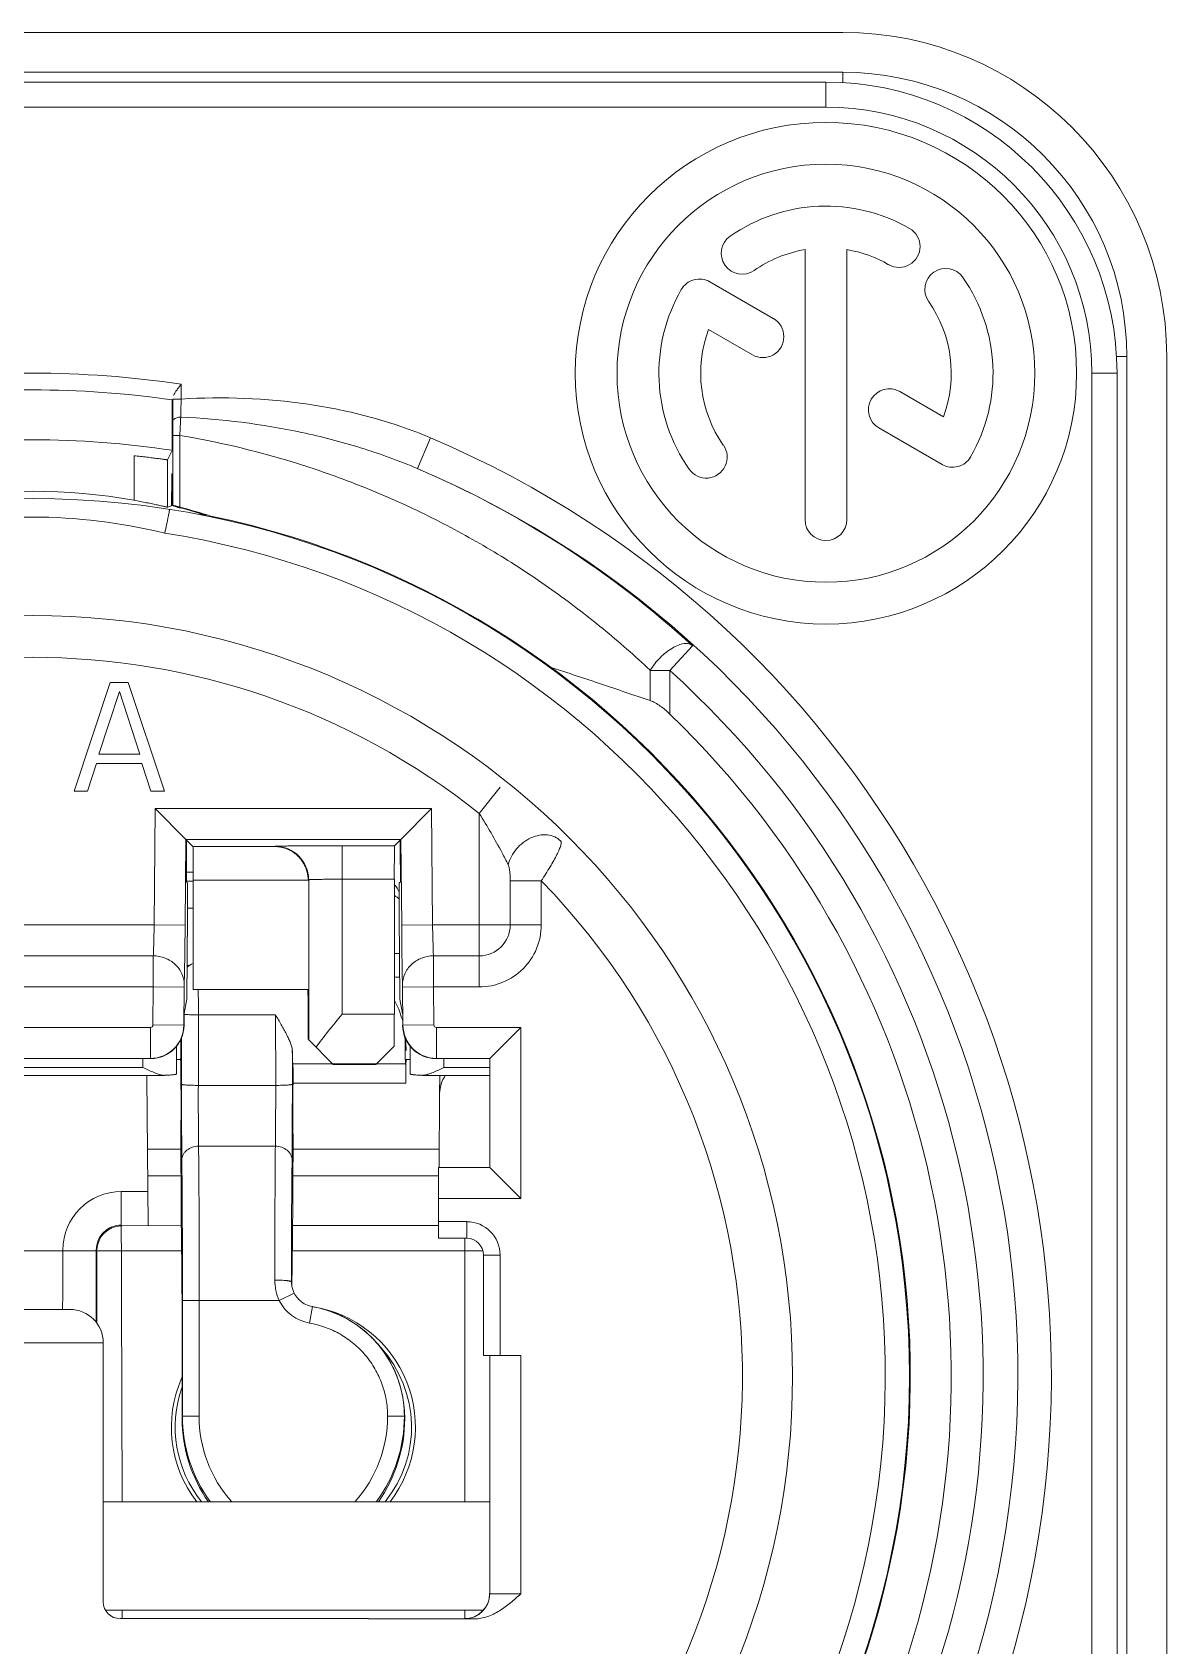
# Model space of a CAD drawing. Header units: millimetres. Extents: x -71336 to -35435, y -26189 to 22712.
# Drawn here: x -57794.62 to -57781.04, y -2460.45 to -2441.15 of the extents above; entities that cross this region are included whole.
import ezdxf

# ---------------------------------------------------------------- set-up
doc = ezdxf.new("R2010")
doc.units = ezdxf.units.MM
doc.layers.add('SC - Equipment', color=7, linetype='Continuous', lineweight=13)

# ---------------------------------------------------------------- blocks, each defined once
blk = doc.blocks.new('FIBRE')
at = {"layer": 'SC - Equipment', "linetype": 'Continuous'}
for p, q in [((133396.786, 5484.521), (133410.719, 5484.521)), ((133410.719, 5484.178), (133396.786, 5484.178)), ((133410.719, 5484.09), (133410.719, 5484.178)), ((133410.575, 5484.094), (133396.929, 5484.094)), ((133410.575, 5483.878), (133410.575, 5484.094)), ((133410.575, 5483.878), (133396.929, 5483.878)), ((133410.396, 5482.655), (133410.396, 5480.335)), ((133410.755, 5480.335), (133410.755, 5482.655)), ((133410.122, 5482.061), (133409.577, 5482.376)), ((133409.566, 5481.968), (133409.943, 5481.75)), ((133413.073, 5481.736), (133413.161, 5481.736)), ((133413.161, 5481.736), (133413.161, 5464.212)), ((133413.505, 5481.736), (133413.505, 5464.212)), ((133405.032, 5481.497), (133405.032, 5481.37)), ((133412.861, 5464.355), (133412.861, 5481.592)), ((133412.861, 5481.592), (133413.077, 5481.592)), ((133413.077, 5464.355), (133413.077, 5481.592)), ((133404.956, 5480.929), (133404.956, 5481.363)), ((133405.032, 5481.37), (133404.96, 5481.37)), ((133404.96, 5481.37), (133404.96, 5481.341)), ((133411.585, 5481.217), (133411.209, 5481.434)), ((133411.03, 5481.123), (133411.574, 5480.808)), ((133404.96, 5481.058), (133404.96, 5480.457)), ((133405.022, 5481.058), (133404.96, 5481.058)), ((133405.022, 5481.058), (133405.022, 5480.442)), ((133407.175, 5481.037), (133407.063, 5480.773)), ((133404.627, 5480.883), (133404.627, 5480.5)), ((133404.956, 5480.929), (133404.914, 5480.848)), ((133404.914, 5480.848), (133404.914, 5480.441)), ((133404.949, 5480.728), (133404.953, 5480.728)), ((133404.953, 5480.728), (133404.953, 5480.572)), ((133404.949, 5480.526), (133404.949, 5480.572)), ((133404.949, 5480.485), (133404.949, 5480.526)), ((133404.953, 5480.572), (133404.953, 5480.53)), ((133404.933, 5480.421), (133404.933, 5480.419)), ((133404.953, 5480.463), (133404.953, 5480.455)), ((133404.96, 5480.457), (133404.953, 5480.455)), ((133409.427, 5479.251), (133409.234, 5479.038)), ((133409.064, 5478.779), (133409.064, 5479.038)), ((133409.064, 5479.038), (133409.234, 5479.038)), ((133409.234, 5478.663), (133409.234, 5479.038)), ((133404.423, 5478.935), (133404.112, 5478.001)), ((133404.325, 5478.319), (133404.501, 5478.856)), ((133404.578, 5478.935), (133404.423, 5478.935)), ((133404.501, 5478.856), (133404.676, 5478.319)), ((133404.89, 5478.001), (133404.578, 5478.935)), ((133404.676, 5478.319), (133404.325, 5478.319)), ((133404.228, 5478.001), (133404.306, 5478.24)), ((133404.306, 5478.24), (133404.695, 5478.24)), ((133404.695, 5478.24), (133404.773, 5478.001)), ((133407.595, 5477.81), (133407.774, 5478.035)), ((133404.112, 5478.001), (133404.228, 5478.001)), ((133404.773, 5478.001), (133404.89, 5478.001)), ((133404.809, 5477.851), (133404.8, 5476.852)), ((133407.185, 5477.851), (133404.809, 5477.851)), ((133405.072, 5477.586), (133404.809, 5477.851)), ((133407.185, 5477.851), (133406.921, 5477.586)), ((133407.185, 5477.851), (133407.193, 5476.852)), ((133407.595, 5476.32), (133407.595, 5477.81)), ((133405.072, 5477.586), (133405.066, 5476.85)), ((133406.921, 5477.586), (133405.072, 5477.586)), ((133405.134, 5477.525), (133405.072, 5477.586)), ((133405.079, 5477.579), (133405.078, 5477.43)), ((133405.134, 5477.525), (133405.839, 5477.525)), ((133405.841, 5477.527), (133405.839, 5477.525)), ((133406.416, 5476.085), (133406.416, 5477.532)), ((133406.867, 5477.532), (133406.416, 5477.532)), ((133406.867, 5477.532), (133406.921, 5477.586)), ((133406.915, 5477.43), (133406.914, 5477.579)), ((133406.921, 5477.586), (133406.928, 5476.85)), ((133405.136, 5477.305), (133405.077, 5477.305)), ((133405.136, 5477.228), (133405.078, 5477.228)), ((133405.136, 5477.237), (133405.136, 5476.298)), ((133405.136, 5477.237), (133406.124, 5477.237)), ((133406.129, 5477.24), (133406.124, 5477.235)), ((133406.129, 5475.864), (133406.129, 5477.24)), ((133406.865, 5477.245), (133406.416, 5477.245)), ((133406.865, 5476.085), (133406.865, 5477.245)), ((133406.907, 5477.217), (133406.915, 5477.217)), ((133407.861, 5476.852), (133407.861, 5477.231)), ((133407.861, 5477.231), (133408.127, 5477.231)), ((133408.127, 5476.852), (133408.127, 5477.232)), ((133405.086, 5476.932), (133405.08, 5476.215)), ((133405.087, 5476.996), (133405.136, 5476.996)), ((133406.913, 5476.215), (133406.907, 5476.932)), ((133404.8, 5476.852), (133402.704, 5476.852)), ((133405.066, 5476.85), (133404.8, 5476.852)), ((133407.193, 5476.852), (133406.928, 5476.85)), ((133407.193, 5476.852), (133408.127, 5476.852)), ((133404.793, 5476.586), (133402.712, 5476.586)), ((133404.793, 5476.586), (133404.793, 5476.32)), ((133405.083, 5476.502), (133405.1, 5476.502)), ((133406.91, 5476.607), (133406.865, 5476.607)), ((133406.91, 5476.607), (133406.865, 5476.607)), ((133407.595, 5476.586), (133407.201, 5476.586)), ((133407.201, 5476.586), (133407.201, 5476.32)), ((133404.793, 5476.32), (133402.712, 5476.32)), ((133404.793, 5476.32), (133404.79, 5475.992)), ((133405.058, 5476.317), (133404.793, 5476.32)), ((133405.058, 5476.317), (133405.055, 5475.99)), ((133406.124, 5476.298), (133405.136, 5476.298)), ((133407.201, 5476.32), (133406.935, 5476.317)), ((133406.935, 5476.317), (133406.938, 5475.99)), ((133407.201, 5476.32), (133407.204, 5475.992)), ((133407.595, 5476.32), (133407.201, 5476.32)), ((133405.057, 5475.988), (133405.058, 5476.091)), ((133405.08, 5476.215), (133405.058, 5476.091)), ((133406.416, 5476.085), (133406.865, 5476.085)), ((133406.935, 5476.091), (133406.913, 5476.215)), ((133404.768, 5475.971), (133402.737, 5475.971)), ((133404.768, 5475.705), (133404.768, 5475.971)), ((133405.055, 5475.99), (133404.79, 5475.992)), ((133405.18, 5475.473), (133405.18, 5476.079)), ((133405.844, 5476.079), (133405.18, 5476.079)), ((133405.844, 5476.079), (133405.845, 5475.473)), ((133407.204, 5475.992), (133406.938, 5475.99)), ((133407.226, 5475.971), (133407.226, 5475.705)), ((133407.226, 5475.971), (133407.952, 5475.971)), ((133407.952, 5475.971), (133407.687, 5475.705)), ((133407.952, 5475.971), (133407.952, 5474.502)), ((133404.991, 5475.571), (133404.991, 5475.808)), ((133405.036, 5475.483), (133405.036, 5475.883)), ((133406.34, 5475.652), (133406.129, 5475.864)), ((133406.707, 5475.652), (133406.864, 5475.809)), ((133406.957, 5475.852), (133406.966, 5475.774)), ((133406.959, 5475.879), (133406.961, 5475.864)), ((133407.002, 5475.808), (133407.002, 5475.571)), ((133404.768, 5475.705), (133402.737, 5475.705)), ((133404.704, 5475.627), (133404.704, 5475.703)), ((133405.028, 5475.696), (133404.991, 5475.696)), ((133405.03, 5475.717), (133405.028, 5475.696)), ((133405.988, 5475.769), (133405.988, 5475.483)), ((133405.993, 5475.657), (133405.99, 5475.679)), ((133406.962, 5475.657), (133406.96, 5475.679)), ((133406.966, 5475.696), (133407.002, 5475.696)), ((133407.226, 5475.705), (133407.687, 5475.705)), ((133407.29, 5475.703), (133407.29, 5475.627)), ((133407.687, 5475.705), (133407.687, 5474.767)), ((133404.889, 5475.559), (133402.615, 5475.559)), ((133404.704, 5475.627), (133402.801, 5475.627)), ((133404.749, 5474.273), (133404.738, 5475.541)), ((133404.889, 5475.56), (133404.894, 5475.56)), ((133406.962, 5475.657), (133405.993, 5475.657)), ((133406.707, 5475.652), (133406.34, 5475.652)), ((133407.1, 5475.56), (133407.104, 5475.56)), ((133407.685, 5475.559), (133407.104, 5475.559)), ((133407.256, 5475.554), (133407.254, 5475.402)), ((133407.685, 5475.627), (133407.29, 5475.627)), ((133405.18, 5475.473), (133405.845, 5475.473)), ((133405.994, 5475.493), (133406.963, 5475.493)), ((133407.254, 5475.402), (133407.249, 5474.767)), ((133404.743, 5474.924), (133405.029, 5474.924)), ((133405.182, 5474.951), (133405.842, 5474.951)), ((133407.25, 5474.924), (133405.995, 5474.924)), ((133407.687, 5474.767), (133407.245, 5474.767)), ((133407.245, 5474.502), (133407.245, 5474.767)), ((133407.952, 5474.502), (133407.687, 5474.767)), ((133404.524, 5471.896), (133404.518, 5474.561)), ((133404.746, 5474.561), (133404.518, 5474.561)), ((133404.745, 5474.695), (133405.031, 5474.695)), ((133405.993, 5474.695), (133407.245, 5474.695)), ((133407.952, 5474.502), (133407.245, 5474.502)), ((133407.245, 5474.159), (133407.245, 5474.502)), ((133407.245, 5474.303), (133407.487, 5474.303)), ((133407.487, 5474.303), (133407.487, 5474.159)), ((133404.518, 5474.273), (133404.524, 5474.267)), ((133405.034, 5474.27), (133404.524, 5474.267)), ((133407.245, 5474.27), (133405.99, 5474.27)), ((133407.245, 5474.159), (133407.487, 5474.159)), ((133407.47, 5474.159), (133407.47, 5471.896)), ((133402.468, 5474.052), (133405.036, 5474.052)), ((133404.015, 5474.058), (133404.015, 5474.051)), ((133404.306, 5474.055), (133404.308, 5474.052)), ((133404.308, 5473.429), (133404.308, 5474.052)), ((133405.988, 5474.052), (133407.626, 5474.052)), ((133407.774, 5474.015), (133407.631, 5474.015)), ((133407.631, 5474.015), (133407.631, 5473.153)), ((133407.774, 5474.015), (133407.774, 5473.153)), ((133405.984, 5473.76), (133405.981, 5473.785)), ((133405.983, 5473.755), (133405.983, 5473.755)), ((133405.04, 5473.59), (133405.04, 5472.61)), ((133405.043, 5472.631), (133405.043, 5473.625)), ((133405.043, 5473.625), (133405.875, 5473.625)), ((133405.186, 5472.63), (133405.187, 5473.625)), ((133406.003, 5473.689), (133405.875, 5473.625)), ((133404.076, 5473.548), (133403.429, 5473.548)), ((133406.16, 5473.572), (133406.135, 5473.431)), ((133404.363, 5473.261), (133403.142, 5473.261)), ((133404.363, 5471.035), (133404.363, 5473.261)), ((133407.631, 5473.153), (133407.951, 5473.153)), ((133407.685, 5473.153), (133407.685, 5471.106)), ((133407.951, 5473.153), (133407.951, 5471.104)), ((133406.937, 5472.792), (133406.943, 5472.75)), ((133405.04, 5472.61), (133405.043, 5472.631)), ((133405.043, 5472.631), (133405.186, 5472.63)), ((133406.951, 5472.631), (133406.807, 5472.63)), ((133406.943, 5472.75), (133406.946, 5472.729)), ((133406.951, 5472.631), (133406.954, 5472.61)), ((133407.685, 5471.896), (133404.363, 5471.896)), ((133407.629, 5470.963), (133404.383, 5470.963)), ((133404.524, 5470.963), (133404.524, 5470.891)), ((133407.47, 5470.891), (133407.47, 5470.963)), ((133406.643, 5470.891), (133404.507, 5470.891)), ((133407.551, 5470.889), (133406.643, 5470.889)), ((133407.47, 5470.89), (133407.469, 5470.891))]:
    blk.add_line(p, q, dxfattribs=at)
for points in [[(133406.003, 5473.689), (133406.001, 5473.694), (133405.994, 5473.711), (133405.989, 5473.728), (133405.985, 5473.745), (133405.983, 5473.755)], [(133406.226, 5473.558), (133406.144, 5473.575), (133406.117, 5473.584), (133406.091, 5473.596), (133406.067, 5473.612), (133406.046, 5473.631), (133406.026, 5473.652), (133406.01, 5473.676), (133406.003, 5473.689)], [(133406.937, 5472.792), (133406.921, 5472.869), (133406.896, 5472.951), (133406.863, 5473.03), (133406.824, 5473.107), (133406.778, 5473.179), (133406.726, 5473.247), (133406.668, 5473.31), (133406.604, 5473.367), (133406.536, 5473.419), (133406.463, 5473.464), (133406.387, 5473.502), (133406.308, 5473.534), (133406.226, 5473.558)]]:
    blk.add_lwpolyline(points, dxfattribs=at)
for centre, radius in [((133410.575, 5481.592), 2.155), ((133410.575, 5481.592), 1.796), ((133403.752, 5472.974), 7.541), ((133403.752, 5472.974), 6.536)]:
    blk.add_circle(centre, radius, dxfattribs=at)
for centre, radius, start, end in [((133410.719, 5481.736), 2.785, 0, 90), ((133410.719, 5481.736), 2.442, 0, 90), ((133410.575, 5481.592), 2.502, 0, 90), ((133410.575, 5481.592), 2.286, 0, 90), ((133410.575, 5481.592), 1.436, 60, 125), ((133409.855, 5482.622), 0.18, 125, 305), ((133411.204, 5482.681), 0.18, 240, 60), ((133410.575, 5481.592), 1.077, 99.5941, 125), ((133410.575, 5481.592), 1.077, 60, 80.4059), ((133411.605, 5482.313), 0.18, 35, 215), ((133409.487, 5482.221), 0.18, 60, 150), ((133410.575, 5481.592), 1.436, 330, 35), ((133410.575, 5481.592), 1.436, 150, 215), ((133410.575, 5481.592), 1.077, 339.5941, 35), ((133410.033, 5481.906), 0.18, 240, 60), ((133410.575, 5481.592), 1.077, 159.5941, 215), ((133403.752, 5472.974), 8.619, 81.4619, 98.5381), ((133403.752, 5472.974), 8.475, 81.8086, 98.1914), ((133411.12, 5481.278), 0.18, 60, 240), ((133413.382, 5480.728), 8.367, 176.6624, 177.744), ((133403.752, 5472.974), 8.317, 81.6341, 81.658), ((133352.2, 5481.063), 52.76, 359.9937, 0.1232), ((133403.752, 5472.974), 8.76, 113.001, 66.999), ((133403.752, 5472.974), 8.046, 81.3986, 98.6014), ((133409.546, 5480.871), 0.18, 215, 35), ((133411.664, 5480.964), 0.18, 240, 330), ((133403.752, 5472.974), 8.472, 113.001, 66.999), ((133403.749, 5473.028), 8.424, 47.6072, 66.8328), ((133403.752, 5475.581), 4.997, 79.9222, 100.0778), ((133431.812, 5480.555), 26.859, 180.0532, 180.1979), ((133404.404, 5480.509), 0.536, 349.6486, 350.3477), ((133391.934, 5480.515), 13.015, 359.7265, 359.8678), ((133403.757, 5475.606), 4.992, 75.1513, 75.6399), ((133403.753, 5475.575), 5.029, 72.2204, 75.3767), ((133403.752, 5472.974), 7.548, 101.7389, 78.2611), ((133403.752, 5475.581), 4.775, 76.189, 103.811), ((133410.575, 5480.335), 0.18, 180, 0), ((133403.752, 5472.974), 7.333, 98.9427, 81.0572), ((133403.752, 5472.974), 6.177, 51.5309, 128.4691), ((133403.752, 5472.974), 8.174, 132.1109, 47.8891), ((133403.752, 5472.974), 7.9, 133.9343, 46.0657), ((133405.841, 5477.24), 0.287, 0.0083, 89.9917), ((133403.752, 5472.974), 6.105, 135.7788, 44.2212), ((133403.753, 5472.977), 5.171, 52.3897, 52.9708), ((133407.595, 5476.852), 0.533, 269.9637, 359.9994), ((133407.595, 5476.852), 0.266, 270.0004, 359.9998), ((133405.179, 5476.383), 0.143, 107.4778, 132.4899), ((133406.624, 5471.136), 5.274, 86.868, 87.3795), ((133334.711, 5476.137), 70.469, 359.95241, 0.13132), ((133406.255, 5475.861), 0.7, 16.1575, 28.6479), ((133404.768, 5475.992), 0.0215, 269.9991, 359.5008), ((133404.768, 5475.992), 0.287, 270.0048, 359.4952), ((133406.242, 5475.857), 0.714, 14.1936, 16.1661), ((133407.226, 5475.992), 0.287, 180.5079, 269.9922), ((133407.226, 5475.992), 0.0215, 180.5103, 269.9897), ((133406.153, 5475.846), 0.804, 0.4012, 2.9585), ((133406.25, 5475.774), 0.716, 0.0103, 7.1837), ((133404.454, 5475.552), 0.283, 0.5337, 1.5657), ((133404.455, 5475.552), 0.283, 0.5343, 1.5695), ((133407.104, 5475.67), 0.111, 270.2537, 274.1901), ((133407.539, 5475.552), 0.283, 178.4343, 179.4663), ((133407.538, 5475.552), 0.283, 178.4305, 179.4657), ((133404.518, 5474.058), 0.503, 90.0015, 179.9989), ((133407.487, 5474.015), 0.287, 0, 90), ((133404.518, 5474.058), 0.215, 89.9992, 180.0008), ((133404.524, 5474.05), 0.217, 91.5312, 177.6169), ((133407.487, 5474.015), 0.144, 0, 90), ((133231.896, 5474.031), 172.406, 359.80291, 0.00669), ((133406.194, 5473.784), 0.213, 179.973, 187.9552), ((133406.184, 5473.759), 0.2, 179.7744, 181.0642), ((133406.197, 5473.785), 0.359, 206.4263, 260.13), ((133404.076, 5473.261), 0.287, 0, 90), ((133405.997, 5472.536), 1.049, 322.3522, 81.092), ((133405.997, 5472.536), 1.016, 320.9662, 42.292), ((133405.997, 5472.536), 1.049, 156.0578, 217.6478), ((133405.997, 5472.536), 1.016, 160.4907, 219.0406), ((133406.288, 5472.63), 1.245, 179.9639, 216.0968), ((133406.288, 5472.63), 1.102, 179.9551, 221.702), ((133405.705, 5472.63), 1.102, 318.298, 0.0449), ((133405.706, 5472.63), 1.245, 323.9032, 0.0361), ((133405.992, 5472.63), 0.959, 0.0385, 7.176), ((133406, 5472.61), 0.954, 1.2364, 7.1936), ((133406.005, 5472.61), 0.949, 0.0003, 1.233), ((133406.279, 5472.61), 1.239, 180.0063, 215.1913), ((133405.715, 5472.61), 1.239, 324.8087, 359.9937), ((133407.47, 5471.106), 0.215, 270.0008, 359.9992), ((133404.507, 5471.035), 0.144, 180, 270)]:
    blk.add_arc(centre, radius, start, end, dxfattribs=at)
for centre, major_axis, ratio, start_param, end_param in [((133407.471, 5475.581), (6.468, 0), 0.818155, 8.25457, 8.260477), ((133405.134, 5477.237), (0, 0.287), 0.008727, -1.570796, -0.008727), ((133406.867, 5477.245), (0, 0.287), 0.008727, 0.008727, 1.570796), ((133405.08, 5477.432), (0.002, 0.215), 0.008802, -4.703586, -3.141516), ((133406.914, 5477.432), (-0.002, 0.215), 0.008802, -3.141669, -1.5796), ((133405.084, 5476.929), (0.003, 0.287), 0.008802, -1.561993, 0.000077), ((133406.643, 5477.017), (0.041, 0.285), 0.998133, -1.014819, -0.737704), ((133406.91, 5476.929), (-0.003, 0.287), 0.008802, 6.283108, 7.845178), ((133406.121, 5475.832), (0, 0.467), 0.008727, -1.493771, 0), ((133406.861, 5476.085), (0, 0.431), 0.008727, -2.266883, -1.570796), ((133404.77, 5475.99), (-0.203, 0.203), 0.999924, -3.926953, -2.36496), ((133407.223, 5475.99), (0.203, 0.203), 0.999924, -3.918226, -2.356233), ((133405.03, 5475.825), (0, 0.108), 0.008706, -3.064912, -1.127468), ((133406.96, 5476.109), (0, 0.431), 0.008706, -4.074623, -3.211411), ((133405.99, 5476.109), (0, 0.431), 0.008706, -3.805384, -3.211411), ((133406.966, 5475.265), (0, 0.431), 0.008706, 0.000149, 1.01546), ((133404.451, 5475.539), (0.003, -0.288), 0.998629, 1.570802, 1.634051), ((133405.993, 5475.549), (0, 0.108), 0.008706, -2.126133, -0.069818), ((133406.962, 5475.549), (0, 0.108), 0.008706, -2.126133, -0.069818), ((133407.542, 5475.399), (-0.003, -0.288), 0.998629, 4.130144, 4.712383), ((133405.997, 5475.265), (0, 0.431), 0.008706, 1.01546, 2.487154), ((133405.02, 5473.674), (0.001, 1.58), 0.008706, -0.999197, -0.658483), ((133406.004, 5473.674), (-0.001, 1.58), 0.008706, 0.658483, 0.999197), ((133405.043, 5475.306), (0.001, 1.436), 0.008706, -4.140789, -3.503973), ((133405.981, 5475.306), (-0.001, 1.436), 0.008706, -2.779212, -2.142396), ((133405.036, 5473.56), (0, 0.431), 0.008706, -1.500978, -0.36238), ((133405.988, 5473.56), (0, 0.431), 0.008706, 0.36238, 1.08795), ((133407.469, 5471.106), (0.152, -0.152), 0.999988, -0.785392, 0.785392)]:
    blk.add_ellipse(centre, major_axis=major_axis, ratio=ratio, start_param=start_param, end_param=end_param, dxfattribs=at)
for points, knots in [([(133404.992, 5481.444), (133404.995, 5481.448), (133405.008, 5481.466), (133405.022, 5481.484), (133405.032, 5481.497)], [0, 0, 0, 0, 0.24226, 1, 1, 1, 1]), ([(133404.96, 5481.364), (133404.96, 5481.363), (133404.96, 5481.363), (133404.96, 5481.362), (133404.96, 5481.362)], [0, 0, 0, 0, 0.750314, 1, 1, 1, 1]), ([(133404.966, 5481.402), (133404.969, 5481.409), (133404.977, 5481.423), (133404.986, 5481.437), (133404.992, 5481.444)], [0, 0, 0, 0, 0.467013, 1, 1, 1, 1]), ([(133405.032, 5481.37), (133405.032, 5481.356), (133405.031, 5481.305), (133405.03, 5481.253), (133405.03, 5481.215)], [0, 0, 0, 0, 0.262995, 1, 1, 1, 1]), ([(133407.175, 5481.037), (133407.008, 5481.108), (133406.661, 5481.226), (133405.946, 5481.373), (133405.395, 5481.391), (133405.032, 5481.37)], [0, 0, 0, 0, 0.250107, 0.50026, 1, 1, 1, 1]), ([(133404.96, 5481.341), (133404.96, 5481.326), (133404.96, 5481.272), (133404.96, 5481.217), (133404.96, 5481.177)], [0, 0, 0, 0, 0.263552, 1, 1, 1, 1]), ([(133405.03, 5481.215), (133405.025, 5481.215), (133405.016, 5481.215), (133405.001, 5481.212), (133404.986, 5481.207), (133404.972, 5481.199), (133404.963, 5481.189), (133404.96, 5481.181), (133404.96, 5481.177)], [0, 0, 0, 0, 0.158431, 0.313276, 0.528119, 0.713775, 0.868323, 1, 1, 1, 1]), ([(133407.063, 5480.773), (133406.903, 5480.841), (133406.576, 5480.96), (133405.901, 5481.134), (133405.379, 5481.199), (133405.03, 5481.215)], [0, 0, 0, 0, 0.249144, 0.498955, 1, 1, 1, 1]), ([(133409.064, 5479.04), (133408.932, 5479.164), (133408.658, 5479.404), (133408.22, 5479.738), (133407.753, 5480.046), (133407.256, 5480.323), (133406.733, 5480.567), (133405.996, 5480.846), (133405.416, 5480.991), (133405.022, 5481.058)], [0, 0, 0, 0, 0.118461, 0.238565, 0.360514, 0.484466, 0.610505, 0.73859, 1, 1, 1, 1]), ([(133404.627, 5480.883), (133404.645, 5480.881), (133404.682, 5480.877), (133404.735, 5480.871), (133404.777, 5480.866), (133404.808, 5480.862), (133404.829, 5480.859), (133404.847, 5480.857), (133404.864, 5480.854), (133404.879, 5480.853), (133404.891, 5480.851), (133404.899, 5480.85), (133404.905, 5480.849), (133404.908, 5480.849), (133404.911, 5480.849), (133404.912, 5480.848), (133404.913, 5480.848), (133404.914, 5480.848), (133404.914, 5480.848)], [0, 0, 0, 0, 0.193789, 0.380669, 0.553006, 0.631723, 0.704474, 0.770562, 0.829293, 0.880069, 0.92242, 0.955886, 0.969157, 0.980086, 0.988651, 0.994833, 0.998615, 1, 1, 1, 1]), ([(133404.914, 5480.441), (133404.914, 5480.441), (133404.913, 5480.441), (133404.912, 5480.441), (133404.91, 5480.442), (133404.908, 5480.442), (133404.905, 5480.443), (133404.899, 5480.444), (133404.891, 5480.446), (133404.878, 5480.449), (133404.864, 5480.452), (133404.847, 5480.456), (133404.821, 5480.462), (133404.783, 5480.47), (133404.734, 5480.48), (133404.682, 5480.49), (133404.645, 5480.497), (133404.627, 5480.5)], [0, 0, 0, 0, 0.001395, 0.005255, 0.011557, 0.020277, 0.031391, 0.044875, 0.078819, 0.121674, 0.172926, 0.232052, 0.29841, 0.449963, 0.621736, 0.807546, 1, 1, 1, 1]), ([(133404.928, 5480.393), (133404.925, 5480.382), (133404.919, 5480.349), (133404.907, 5480.29), (133404.897, 5480.243), (133404.892, 5480.218)], [0, 0, 0, 0, 0.192389, 0.567353, 1, 1, 1, 1]), ([(133404.932, 5480.413), (133404.931, 5480.411), (133404.93, 5480.405), (133404.929, 5480.398), (133404.928, 5480.393)], [0, 0, 0, 0, 0.21523, 1, 1, 1, 1]), ([(133405.249, 5480.372), (133405.249, 5480.372), (133405.248, 5480.373), (133405.244, 5480.374), (133405.239, 5480.376), (133405.231, 5480.378), (133405.22, 5480.381), (133405.205, 5480.386), (133405.186, 5480.392), (133405.167, 5480.397), (133405.142, 5480.404), (133405.11, 5480.414), (133405.071, 5480.424), (133405.019, 5480.438), (133404.98, 5480.448), (133404.953, 5480.455)], [0, 0, 0, 0, 0.003221, 0.010974, 0.033689, 0.060935, 0.090043, 0.15113, 0.214098, 0.278061, 0.34263, 0.472872, 0.604006, 0.735681, 1, 1, 1, 1]), ([(133405.022, 5480.442), (133405.018, 5480.443), (133405.01, 5480.445), (133404.999, 5480.448), (133404.988, 5480.45), (133404.979, 5480.453), (133404.972, 5480.454), (133404.968, 5480.455), (133404.965, 5480.456), (133404.963, 5480.456), (133404.962, 5480.457), (133404.961, 5480.457), (133404.961, 5480.457), (133404.96, 5480.457)], [0, 0, 0, 0, 0.198476, 0.387039, 0.55905, 0.709044, 0.832034, 0.882044, 0.923716, 0.956575, 0.980364, 0.9949, 1, 1, 1, 1]), ([(133405.167, 5480.394), (133405.173, 5480.393), (133405.184, 5480.39), (133405.197, 5480.385), (133405.207, 5480.382), (133405.215, 5480.38), (133405.217, 5480.379), (133405.224, 5480.377), (133405.223, 5480.378)], [0, 0, 0, 0, 0.299492, 0.588877, 0.725835, 0.852958, 0.955546, 1, 1, 1, 1]), ([(133409.064, 5479.038), (133409.076, 5479.058), (133409.102, 5479.096), (133409.148, 5479.148), (133409.199, 5479.194), (133409.252, 5479.231), (133409.303, 5479.257), (133409.352, 5479.27), (133409.389, 5479.27), (133409.412, 5479.261), (133409.422, 5479.255), (133409.427, 5479.251)], [0, 0, 0, 0, 0.149553, 0.304033, 0.455946, 0.598584, 0.726005, 0.834388, 0.923633, 0.962849, 1, 1, 1, 1]), ([(133408.212, 5479.064), (133408.357, 5479.017), (133408.641, 5478.923), (133408.925, 5478.826), (133409.064, 5478.779)], [0, 0, 0, 0, 0.508342, 1, 1, 1, 1]), ([(133409.064, 5478.779), (133409.079, 5478.774), (133409.109, 5478.76), (133409.167, 5478.723), (133409.208, 5478.688), (133409.234, 5478.663)], [0, 0, 0, 0, 0.229854, 0.479071, 1, 1, 1, 1]), ([(133407.844, 5477.369), (133407.826, 5477.403), (133407.749, 5477.553), (133407.664, 5477.699), (133407.595, 5477.81)], [0, 0, 0, 0, 0.228077, 1, 1, 1, 1]), ([(133407.844, 5477.369), (133407.856, 5477.418), (133407.895, 5477.49), (133407.97, 5477.561), (133408.037, 5477.602), (133408.108, 5477.625), (133408.179, 5477.629), (133408.244, 5477.612), (133408.28, 5477.588), (133408.294, 5477.573)], [0, 0, 0, 0, 0.263404, 0.400028, 0.534018, 0.661833, 0.781447, 0.893206, 1, 1, 1, 1]), ([(133406.124, 5477.237), (133406.124, 5477.26), (133406.118, 5477.304), (133406.096, 5477.364), (133406.064, 5477.416), (133406.013, 5477.468), (133405.938, 5477.512), (133405.871, 5477.524), (133405.839, 5477.525)], [0, 0, 0, 0, 0.151273, 0.295537, 0.429767, 0.55487, 0.784272, 1, 1, 1, 1]), ([(133406.416, 5477.532), (133406.379, 5477.532), (133406.306, 5477.532), (133406.2, 5477.531), (133406.116, 5477.531), (133406.054, 5477.531), (133406.013, 5477.53), (133405.975, 5477.53), (133405.942, 5477.53), (133405.913, 5477.529), (133405.891, 5477.529), (133405.877, 5477.529), (133405.868, 5477.528), (133405.86, 5477.528), (133405.854, 5477.528), (133405.849, 5477.528), (133405.845, 5477.527), (133405.844, 5477.527), (133405.843, 5477.527), (133405.842, 5477.527), (133405.842, 5477.527), (133405.841, 5477.527)], [0, 0, 0, 0, 0.193964, 0.380579, 0.552769, 0.631366, 0.703952, 0.769826, 0.828372, 0.879018, 0.921296, 0.939165, 0.954795, 0.968153, 0.979209, 0.987933, 0.994306, 0.996609, 0.998322, 0.999448, 1, 1, 1, 1]), ([(133408.128, 5477.231), (133408.141, 5477.251), (133408.167, 5477.291), (133408.203, 5477.349), (133408.235, 5477.403), (133408.261, 5477.453), (133408.279, 5477.49), (133408.289, 5477.517), (133408.295, 5477.533), (133408.298, 5477.547), (133408.299, 5477.558), (133408.298, 5477.567), (133408.296, 5477.572), (133408.294, 5477.573)], [0, 0, 0, 0, 0.185485, 0.364364, 0.530025, 0.676918, 0.800001, 0.851339, 0.895355, 0.931895, 0.961022, 0.983231, 1, 1, 1, 1]), ([(133407.861, 5477.231), (133407.861, 5477.244), (133407.861, 5477.268), (133407.858, 5477.303), (133407.854, 5477.332), (133407.849, 5477.354), (133407.846, 5477.364), (133407.844, 5477.369)], [0, 0, 0, 0, 0.261351, 0.519445, 0.769955, 0.889374, 1, 1, 1, 1]), ([(133406.416, 5477.245), (133406.397, 5477.245), (133406.361, 5477.244), (133406.308, 5477.244), (133406.266, 5477.244), (133406.235, 5477.243), (133406.214, 5477.243), (133406.196, 5477.243), (133406.179, 5477.242), (133406.164, 5477.242), (133406.152, 5477.242), (133406.144, 5477.241), (133406.138, 5477.241), (133406.135, 5477.241), (133406.132, 5477.24), (133406.131, 5477.24), (133406.129, 5477.24), (133406.129, 5477.24), (133406.129, 5477.24)], [0, 0, 0, 0, 0.193892, 0.380436, 0.552562, 0.631131, 0.703692, 0.769545, 0.828075, 0.878712, 0.920989, 0.954497, 0.967865, 0.978937, 0.987685, 0.994096, 0.998175, 1, 1, 1, 1]), ([(133404.8, 5476.852), (133404.799, 5476.799), (133404.798, 5476.724), (133404.795, 5476.635), (133404.794, 5476.6), (133404.793, 5476.586)], [0, 0, 0, 0, 0.602915, 0.837999, 1, 1, 1, 1]), ([(133405.066, 5476.85), (133405.066, 5476.796), (133405.065, 5476.693), (133405.063, 5476.55), (133405.061, 5476.433), (133405.059, 5476.365), (133405.059, 5476.337)], [0, 0, 0, 0, 0.315286, 0.60298, 0.838063, 1, 1, 1, 1]), ([(133406.928, 5476.85), (133406.928, 5476.747), (133406.93, 5476.604), (133406.933, 5476.433), (133406.934, 5476.365), (133406.935, 5476.337)], [0, 0, 0, 0, 0.602995, 0.838096, 1, 1, 1, 1]), ([(133407.193, 5476.852), (133407.194, 5476.799), (133407.196, 5476.724), (133407.199, 5476.636), (133407.2, 5476.601), (133407.201, 5476.586)], [0, 0, 0, 0, 0.602285, 0.837497, 1, 1, 1, 1]), ([(133405.059, 5476.337), (133405.059, 5476.369), (133405.045, 5476.436), (133404.985, 5476.518), (133404.897, 5476.573), (133404.827, 5476.586), (133404.793, 5476.586)], [0, 0, 0, 0, 0.2411, 0.487651, 0.74143, 1, 1, 1, 1]), ([(133407.201, 5476.586), (133407.166, 5476.586), (133407.097, 5476.573), (133407.009, 5476.518), (133406.949, 5476.436), (133406.935, 5476.369), (133406.935, 5476.337)], [0, 0, 0, 0, 0.25857, 0.512349, 0.7589, 1, 1, 1, 1]), ([(133405.059, 5476.337), (133405.059, 5476.336), (133405.058, 5476.329), (133405.058, 5476.323), (133405.058, 5476.317)], [0, 0, 0, 0, 0.161918, 1, 1, 1, 1]), ([(133406.935, 5476.337), (133406.935, 5476.336), (133406.935, 5476.329), (133406.935, 5476.323), (133406.935, 5476.317)], [0, 0, 0, 0, 0.161924, 1, 1, 1, 1]), ([(133405.093, 5476.081), (133405.087, 5476.081), (133405.075, 5476.082), (133405.063, 5476.083), (133405.058, 5476.083)], [0, 0, 0, 0, 0.549868, 1, 1, 1, 1]), ([(133406.416, 5476.085), (133406.376, 5476.036), (133406.317, 5475.964), (133406.242, 5475.869), (133406.208, 5475.823), (133406.192, 5475.801)], [0, 0, 0, 0, 0.52324, 0.77135, 1, 1, 1, 1]), ([(133405.18, 5476.079), (133405.165, 5476.079), (133405.136, 5476.079), (133405.107, 5476.08), (133405.093, 5476.081)], [0, 0, 0, 0, 0.527597, 1, 1, 1, 1]), ([(133405.844, 5476.079), (133405.86, 5476.051), (133405.884, 5476.009), (133405.915, 5475.954), (133405.937, 5475.914), (133405.956, 5475.875), (133405.972, 5475.838), (133405.984, 5475.803), (133405.988, 5475.78), (133405.988, 5475.769)], [0, 0, 0, 0, 0.282135, 0.419321, 0.552153, 0.67893, 0.797513, 0.90533, 1, 1, 1, 1]), ([(133405.029, 5474.924), (133405.03, 5474.955), (133405.03, 5475.027), (133405.031, 5475.141), (133405.031, 5475.246), (133405.031, 5475.333), (133405.031, 5475.397), (133405.031, 5475.458), (133405.03, 5475.514), (133405.03, 5475.564), (133405.03, 5475.602), (133405.029, 5475.628), (133405.029, 5475.645), (133405.029, 5475.659), (133405.029, 5475.672), (133405.028, 5475.681), (133405.028, 5475.688), (133405.028, 5475.692), (133405.028, 5475.694), (133405.028, 5475.695), (133405.028, 5475.696), (133405.028, 5475.696)], [0, 0, 0, 0, 0.123455, 0.276793, 0.445669, 0.530995, 0.614233, 0.69342, 0.766686, 0.832303, 0.888733, 0.913074, 0.934636, 0.953282, 0.968918, 0.981467, 0.990858, 0.994354, 0.997045, 0.998928, 1, 1, 1, 1]), ([(133404.704, 5475.627), (133404.72, 5475.62), (133404.752, 5475.604), (133404.798, 5475.583), (133404.837, 5475.568), (133404.868, 5475.561), (133404.882, 5475.559), (133404.889, 5475.559)], [0, 0, 0, 0, 0.26925, 0.531164, 0.777926, 0.892653, 1, 1, 1, 1]), ([(133404.991, 5475.571), (133404.991, 5475.571), (133404.991, 5475.57), (133404.99, 5475.569), (133404.987, 5475.568), (133404.983, 5475.567), (133404.976, 5475.566), (133404.965, 5475.564), (133404.951, 5475.563), (133404.934, 5475.562), (133404.915, 5475.561), (133404.901, 5475.56), (133404.894, 5475.56)], [0, 0, 0, 0, 0.009043, 0.023706, 0.045598, 0.075137, 0.157445, 0.270269, 0.412603, 0.582989, 0.77965, 1, 1, 1, 1]), ([(133407.1, 5475.56), (133407.092, 5475.56), (133407.079, 5475.561), (133407.059, 5475.562), (133407.043, 5475.563), (133407.029, 5475.564), (133407.018, 5475.566), (133407.01, 5475.567), (133407.006, 5475.568), (133407.004, 5475.569), (133407.003, 5475.57), (133407.002, 5475.571), (133407.002, 5475.571)], [0, 0, 0, 0, 0.22035, 0.417011, 0.587397, 0.729731, 0.842555, 0.924863, 0.954402, 0.976294, 0.990957, 1, 1, 1, 1]), ([(133407.112, 5475.56), (133407.119, 5475.56), (133407.133, 5475.562), (133407.162, 5475.57), (133407.199, 5475.584), (133407.244, 5475.605), (133407.274, 5475.62), (133407.29, 5475.627)], [0, 0, 0, 0, 0.109161, 0.224976, 0.472068, 0.732712, 1, 1, 1, 1]), ([(133405.038, 5474.83), (133405.038, 5474.872), (133405.037, 5474.966), (133405.036, 5475.183), (133405.036, 5475.359), (133405.036, 5475.483)], [0, 0, 0, 0, 0.190079, 0.431907, 1, 1, 1, 1]), ([(133405.036, 5475.483), (133405.036, 5475.483), (133405.037, 5475.482), (133405.039, 5475.481), (133405.043, 5475.48), (133405.048, 5475.479), (133405.054, 5475.478), (133405.064, 5475.477), (133405.08, 5475.476), (133405.101, 5475.474), (133405.126, 5475.474), (133405.152, 5475.473), (133405.17, 5475.473), (133405.18, 5475.473)], [0, 0, 0, 0, 0.008746, 0.02514, 0.050215, 0.084072, 0.126476, 0.177055, 0.300986, 0.451201, 0.622153, 0.80762, 1, 1, 1, 1]), ([(133405.182, 5474.951), (133405.181, 5474.984), (133405.181, 5475.059), (133405.18, 5475.233), (133405.179, 5475.374), (133405.18, 5475.473)], [0, 0, 0, 0, 0.190081, 0.431909, 1, 1, 1, 1]), ([(133405.845, 5475.473), (133405.845, 5475.374), (133405.845, 5475.233), (133405.843, 5475.059), (133405.843, 5474.984), (133405.842, 5474.951)], [0, 0, 0, 0, 0.56809, 0.809919, 1, 1, 1, 1]), ([(133405.988, 5475.483), (133405.988, 5475.483), (133405.987, 5475.482), (133405.985, 5475.481), (133405.981, 5475.48), (133405.976, 5475.479), (133405.97, 5475.478), (133405.96, 5475.477), (133405.944, 5475.476), (133405.923, 5475.474), (133405.899, 5475.474), (133405.872, 5475.473), (133405.854, 5475.473), (133405.845, 5475.473)], [0, 0, 0, 0, 0.008746, 0.02514, 0.050215, 0.084072, 0.126476, 0.177055, 0.300986, 0.451201, 0.622153, 0.80762, 1, 1, 1, 1]), ([(133405.988, 5475.483), (133405.988, 5475.359), (133405.988, 5475.183), (133405.987, 5474.966), (133405.986, 5474.872), (133405.986, 5474.83)], [0, 0, 0, 0, 0.568091, 0.80992, 1, 1, 1, 1]), ([(133405.038, 5474.83), (133405.038, 5474.838), (133405.04, 5474.854), (133405.049, 5474.877), (133405.062, 5474.898), (133405.087, 5474.922), (133405.127, 5474.945), (133405.163, 5474.951), (133405.182, 5474.951)], [0, 0, 0, 0, 0.114119, 0.230332, 0.349691, 0.473143, 0.731142, 1, 1, 1, 1]), ([(133405.187, 5473.625), (133405.187, 5473.876), (133405.187, 5474.234), (133405.185, 5474.676), (133405.183, 5474.866), (133405.182, 5474.951)], [0, 0, 0, 0, 0.569078, 0.809487, 1, 1, 1, 1]), ([(133405.842, 5474.951), (133405.841, 5474.877), (133405.84, 5474.712), (133405.838, 5474.329), (133405.837, 5474.019), (133405.837, 5473.8)], [0, 0, 0, 0, 0.1919, 0.430554, 1, 1, 1, 1]), ([(133405.986, 5474.83), (133405.986, 5474.838), (133405.984, 5474.854), (133405.975, 5474.877), (133405.962, 5474.898), (133405.937, 5474.922), (133405.897, 5474.945), (133405.861, 5474.951), (133405.842, 5474.951)], [0, 0, 0, 0, 0.114119, 0.230332, 0.349691, 0.473143, 0.731142, 1, 1, 1, 1]), ([(133405.043, 5473.625), (133405.043, 5473.853), (133405.043, 5474.179), (133405.041, 5474.58), (133405.039, 5474.754), (133405.038, 5474.83)], [0, 0, 0, 0, 0.569078, 0.809486, 1, 1, 1, 1]), ([(133405.986, 5474.83), (133405.985, 5474.763), (133405.983, 5474.613), (133405.981, 5474.265), (133405.981, 5473.983), (133405.981, 5473.785)], [0, 0, 0, 0, 0.1919, 0.430555, 1, 1, 1, 1]), ([(133404.015, 5474.051), (133404.015, 5474.018), (133404.015, 5473.954), (133404.015, 5473.861), (133404.015, 5473.788), (133404.014, 5473.733), (133404.014, 5473.697), (133404.014, 5473.664), (133404.014, 5473.634), (133404.014, 5473.609), (133404.013, 5473.591), (133404.013, 5473.578), (133404.013, 5473.57), (133404.013, 5473.564), (133404.013, 5473.558), (133404.013, 5473.554), (133404.013, 5473.551), (133404.012, 5473.55), (133404.012, 5473.549), (133404.012, 5473.549), (133404.012, 5473.548), (133404.012, 5473.548)], [0, 0, 0, 0, 0.19508, 0.382679, 0.555572, 0.634397, 0.707112, 0.773011, 0.831467, 0.881909, 0.923857, 0.941517, 0.956905, 0.969991, 0.980742, 0.989132, 0.995139, 0.997247, 0.998757, 0.99967, 1, 1, 1, 1]), ([(133405.981, 5473.785), (133405.981, 5473.785), (133405.98, 5473.786), (133405.979, 5473.787), (133405.977, 5473.788), (133405.974, 5473.789), (133405.969, 5473.791), (133405.963, 5473.792), (133405.956, 5473.794), (133405.947, 5473.795), (133405.934, 5473.796), (133405.916, 5473.798), (133405.891, 5473.799), (133405.865, 5473.8), (133405.846, 5473.8), (133405.837, 5473.8)], [0, 0, 0, 0, 0.01198, 0.020176, 0.030224, 0.056326, 0.090746, 0.133392, 0.183969, 0.242124, 0.30734, 0.456428, 0.625854, 0.809532, 1, 1, 1, 1]), ([(133405.837, 5473.8), (133405.837, 5473.77), (133405.843, 5473.71), (133405.862, 5473.652), (133405.875, 5473.625)], [0, 0, 0, 0, 0.499248, 1, 1, 1, 1]), ([(133406.16, 5473.572), (133406.208, 5473.563), (133406.303, 5473.539), (133406.438, 5473.482), (133406.563, 5473.404), (133406.675, 5473.308), (133406.77, 5473.196), (133406.848, 5473.071), (133406.905, 5472.935), (133406.929, 5472.84), (133406.937, 5472.792)], [0, 0, 0, 0, 0.124994, 0.250004, 0.375001, 0.500004, 0.625004, 0.750005, 0.875, 1, 1, 1, 1]), ([(133406.135, 5473.431), (133406.182, 5473.422), (133406.273, 5473.398), (133406.403, 5473.338), (133406.519, 5473.256), (133406.62, 5473.156), (133406.702, 5473.039), (133406.762, 5472.91), (133406.799, 5472.772), (133406.807, 5472.678), (133406.807, 5472.63)], [0, 0, 0, 0, 0.124997, 0.249996, 0.374997, 0.499998, 0.625, 0.750001, 0.875001, 1, 1, 1, 1]), ([(133407.951, 5471.104), (133407.922, 5471.078), (133407.865, 5471.026), (133407.771, 5470.956), (133407.667, 5470.904), (133407.589, 5470.889), (133407.551, 5470.889)], [0, 0, 0, 0, 0.250214, 0.500387, 0.750372, 1, 1, 1, 1]), ([(133407.951, 5471.104), (133407.934, 5471.104), (133407.9, 5471.104), (133407.851, 5471.104), (133407.812, 5471.104), (133407.783, 5471.104), (133407.764, 5471.104), (133407.747, 5471.105), (133407.731, 5471.105), (133407.718, 5471.105), (133407.707, 5471.105), (133407.699, 5471.105), (133407.694, 5471.105), (133407.691, 5471.105), (133407.689, 5471.105), (133407.687, 5471.105), (133407.686, 5471.106), (133407.686, 5471.106), (133407.685, 5471.106)], [0, 0, 0, 0, 0.194585, 0.381776, 0.554404, 0.633149, 0.705826, 0.771726, 0.83023, 0.880761, 0.922848, 0.956079, 0.969273, 0.980147, 0.988669, 0.994822, 0.998596, 1, 1, 1, 1]), ([(133407.551, 5470.889), (133407.544, 5470.889), (133407.533, 5470.889), (133407.517, 5470.889), (133407.503, 5470.89), (133407.492, 5470.89), (133407.484, 5470.89), (133407.478, 5470.89), (133407.476, 5470.89), (133407.473, 5470.89), (133407.472, 5470.89), (133407.471, 5470.89), (133407.47, 5470.89), (133407.47, 5470.89)], [0, 0, 0, 0, 0.227805, 0.428137, 0.599661, 0.741485, 0.852926, 0.897073, 0.933424, 0.961919, 0.982519, 0.99521, 1, 1, 1, 1])]:
    blk.add_open_spline(points, degree=3, knots=knots, dxfattribs=at)

msp = doc.modelspace()

# ---------------------------------------------------------------- block references
at = {"layer": 'SC - Equipment', "xscale": 1.392311701247712, "yscale": 1.392311701247712, "zscale": 1.392311701247712}
msp.add_blockref('FIBRE', (-243534.226, -10077.313), dxfattribs=at)

doc.saveas('drawing.dxf')
